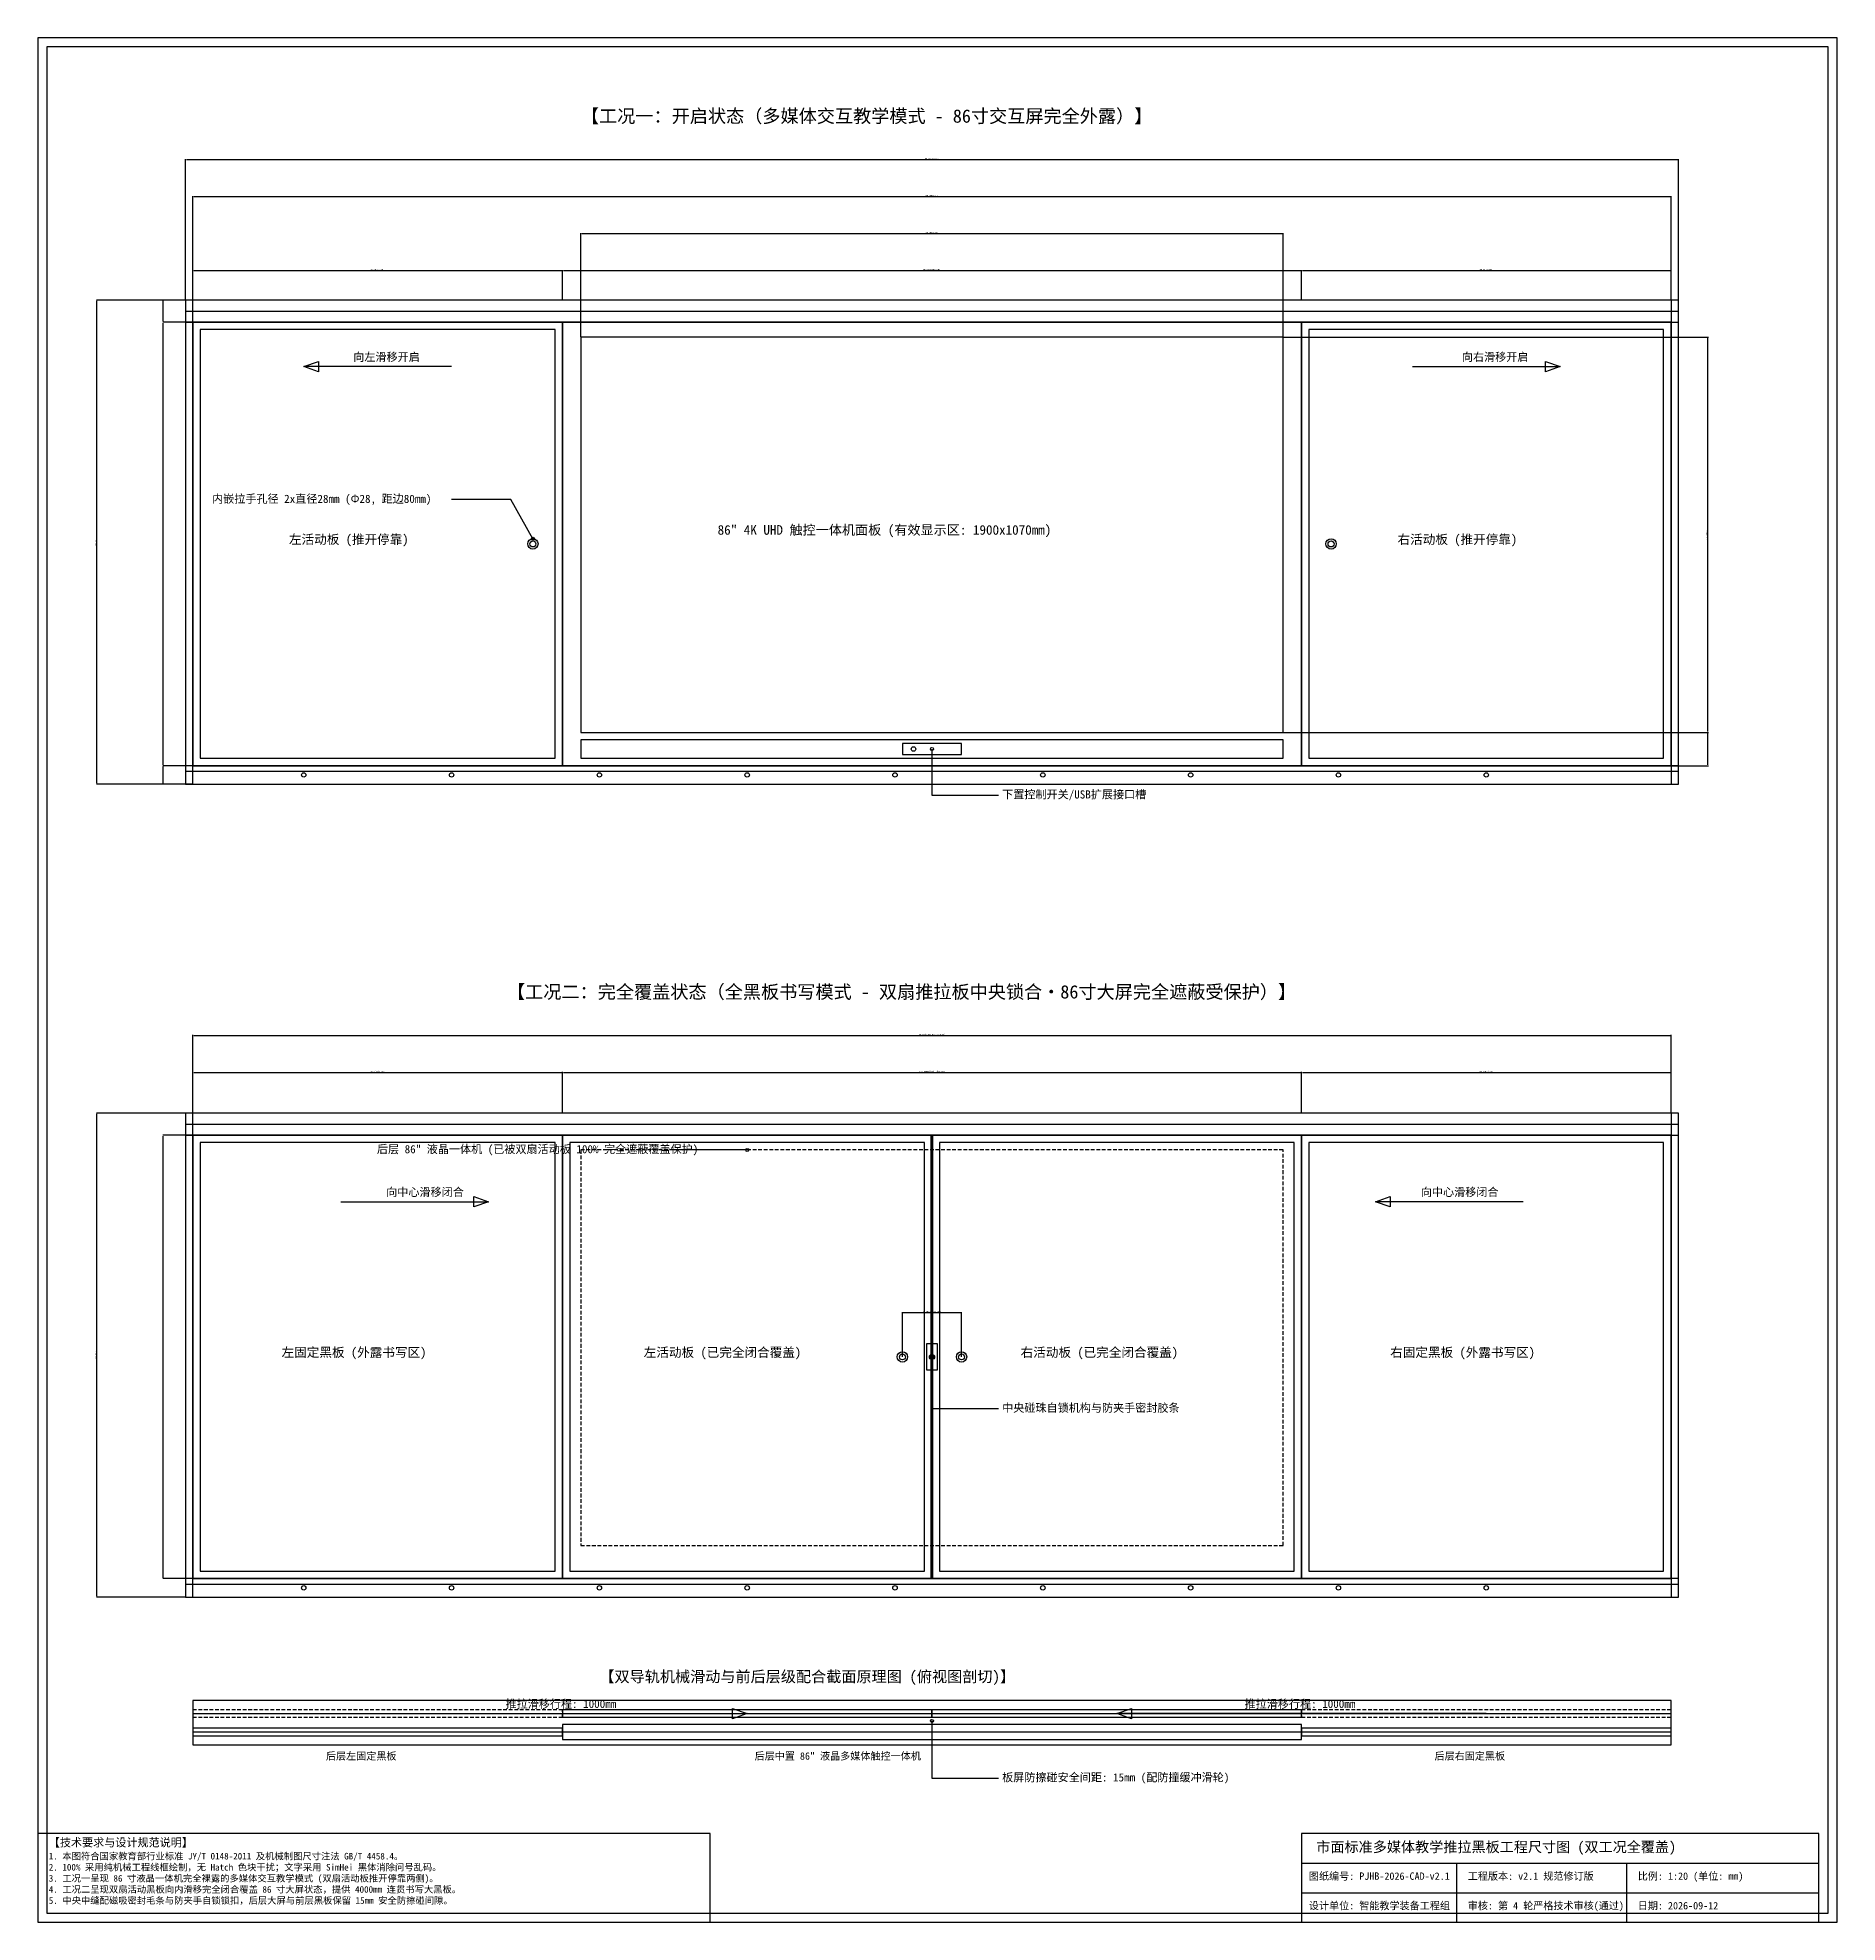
# Model space of a CAD drawing. Header units: millimetres. Extents: x -420 to 4450, y -680 to 4420.
import ezdxf

# ---------------------------------------------------------------- set-up
doc = ezdxf.new("R2010")
doc.units = ezdxf.units.MM
doc.linetypes.add('DASHED', pattern=[0.75, 0.5, -0.25])
for name, color, linetype in [('01_OUTLINE_外框与导轨', 7, 'Continuous'), ('02_PANEL_黑板书写板面', 3, 'Continuous'), ('03_SCREEN_86寸液晶一体机', 4, 'Continuous'), ('04_HIDDEN_后层遮蔽隐线', 2, 'Continuous'), ('05_HARDWARE_五金锁具与拉手', 6, 'Continuous'), ('07_DIM_工程尺寸标注', 2, 'Continuous'), ('08_TEXT_技术说明与图名', 7, 'Continuous'), ('09_BORDER_标准工程图框', 4, 'Continuous')]:
    doc.layers.add(name, color=color, linetype=linetype)
doc.styles.get("Standard").update_dxf_attribs({"font": 'simhei.ttf'})
doc.styles.add('STYLE_GB_CN', font='simhei.ttf')
doc.dimstyles.new('ISO-25', dxfattribs={"dimtxt": 2.5, "dimasz": 2.5, "dimexe": 1.25, "dimexo": 0.625, "dimtad": 1, "dimdsep": 46, "dimtxsty": 'Standard', "dimcen": 2.5, "dimadec": 0, "dimazin": 0, "dimtfac": 1, "dimtmove": 0, "dimatfit": 3, "dimfxl": 1, "dimarcsym": 0})

# ---------------------------------------------------------------- blocks, each defined once
blk = doc.blocks.new('*D60')
at = {"layer": '07_DIM_工程尺寸标注', "color": 0, "lineweight": -2, "transparency": 16777216}
for p, q in [((0, 3710.6), (0, 3791.2)), ((2.5, 3790), (997.5, 3790)), ((1000, 3710.6), (1000, 3791.2))]:
    blk.add_line(p, q, dxfattribs=at)
at = {"layer": '07_DIM_工程尺寸标注', "color": 0, "transparency": 16777216}
for points in [[(2.5, 3790.4), (2.5, 3789.6), (0, 3790)], [(997.5, 3790.4), (997.5, 3789.6), (1000, 3790)]]:
    blk.add_solid(points, dxfattribs=at)
at = {"layer": 'Defpoints', "color": 0, "transparency": 16777216}
for p in [(1000, 3790), (0, 3710), (1000, 3710)]:
    blk.add_point(p, dxfattribs=at)
at = {"layer": '07_DIM_工程尺寸标注', "color": 0, "transparency": 16777216, "insert": (500, 3792.3), "char_height": 2.5, "attachment_point": 5, "style": 'STYLE_GB_CN'}
blk.add_mtext('1000 (左活动板停靠区)', dxfattribs=at)
blk = doc.blocks.new('*D61')
at = {"layer": '07_DIM_工程尺寸标注', "color": 0, "lineweight": -2, "transparency": 16777216}
for p, q in [((1000, 3710.6), (1000, 3791.2)), ((1002.5, 3790), (2997.5, 3790)), ((3000, 3710.6), (3000, 3791.2))]:
    blk.add_line(p, q, dxfattribs=at)
at = {"layer": '07_DIM_工程尺寸标注', "color": 0, "transparency": 16777216}
for points in [[(1002.5, 3790.4), (1002.5, 3789.6), (1000, 3790)], [(2997.5, 3790.4), (2997.5, 3789.6), (3000, 3790)]]:
    blk.add_solid(points, dxfattribs=at)
at = {"layer": 'Defpoints', "color": 0, "transparency": 16777216}
for p in [(3000, 3790), (1000, 3710), (3000, 3710)]:
    blk.add_point(p, dxfattribs=at)
at = {"layer": '07_DIM_工程尺寸标注', "color": 0, "transparency": 16777216, "insert": (2000, 3792.3), "char_height": 2.5, "attachment_point": 5, "style": 'STYLE_GB_CN'}
blk.add_mtext('2000 (86寸多媒体大屏外露区)', dxfattribs=at)
blk = doc.blocks.new('*D62')
at = {"layer": '07_DIM_工程尺寸标注', "color": 0, "lineweight": -2, "transparency": 16777216}
for p, q in [((3000, 3710.6), (3000, 3791.2)), ((3002.5, 3790), (3997.5, 3790)), ((4000, 3710.6), (4000, 3791.2))]:
    blk.add_line(p, q, dxfattribs=at)
at = {"layer": '07_DIM_工程尺寸标注', "color": 0, "transparency": 16777216}
for points in [[(3002.5, 3790.4), (3002.5, 3789.6), (3000, 3790)], [(3997.5, 3790.4), (3997.5, 3789.6), (4000, 3790)]]:
    blk.add_solid(points, dxfattribs=at)
at = {"layer": 'Defpoints', "color": 0, "transparency": 16777216}
for p in [(4000, 3790), (3000, 3710), (4000, 3710)]:
    blk.add_point(p, dxfattribs=at)
at = {"layer": '07_DIM_工程尺寸标注', "color": 0, "transparency": 16777216, "insert": (3500, 3792.3), "char_height": 2.5, "attachment_point": 5, "style": 'STYLE_GB_CN'}
blk.add_mtext('1000 (右活动板停靠区)', dxfattribs=at)
blk = doc.blocks.new('*D63')
at = {"layer": '07_DIM_工程尺寸标注', "color": 0, "lineweight": -2, "transparency": 16777216}
for p, q in [((1050, 3610.6), (1050, 3891.2)), ((1052.5, 3890), (2947.5, 3890)), ((2950, 3610.6), (2950, 3891.2))]:
    blk.add_line(p, q, dxfattribs=at)
at = {"layer": '07_DIM_工程尺寸标注', "color": 0, "transparency": 16777216}
for points in [[(1052.5, 3890.4), (1052.5, 3889.6), (1050, 3890)], [(2947.5, 3890.4), (2947.5, 3889.6), (2950, 3890)]]:
    blk.add_solid(points, dxfattribs=at)
at = {"layer": 'Defpoints', "color": 0, "transparency": 16777216}
for p in [(2950, 3890), (1050, 3610), (2950, 3610)]:
    blk.add_point(p, dxfattribs=at)
at = {"layer": '07_DIM_工程尺寸标注', "color": 0, "transparency": 16777216, "insert": (2000, 3892.3), "char_height": 2.5, "attachment_point": 5, "style": 'STYLE_GB_CN'}
blk.add_mtext('1900 (有效显示宽度)', dxfattribs=at)
blk = doc.blocks.new('*D64')
at = {"layer": '07_DIM_工程尺寸标注', "color": 0, "lineweight": -2, "transparency": 16777216}
for p, q in [((0, 3710.6), (0, 3991.2)), ((2.5, 3990), (3997.5, 3990)), ((4000, 3710.6), (4000, 3991.2))]:
    blk.add_line(p, q, dxfattribs=at)
at = {"layer": '07_DIM_工程尺寸标注', "color": 0, "transparency": 16777216}
for points in [[(2.5, 3990.4), (2.5, 3989.6), (0, 3990)], [(3997.5, 3990.4), (3997.5, 3989.6), (4000, 3990)]]:
    blk.add_solid(points, dxfattribs=at)
at = {"layer": 'Defpoints', "color": 0, "transparency": 16777216}
for p in [(4000, 3990), (0, 3710), (4000, 3710)]:
    blk.add_point(p, dxfattribs=at)
at = {"layer": '07_DIM_工程尺寸标注', "color": 0, "transparency": 16777216, "insert": (2000, 3992.2), "char_height": 2.5, "attachment_point": 5, "style": 'STYLE_GB_CN'}
blk.add_mtext('4000 (整机主体总长)', dxfattribs=at)
blk = doc.blocks.new('*D65')
at = {"layer": '07_DIM_工程尺寸标注', "color": 0, "lineweight": -2, "transparency": 16777216}
for p, q in [((-20, 3710.6), (-20, 4091.2)), ((-17.5, 4090), (4017.5, 4090)), ((4020, 3710.6), (4020, 4091.2))]:
    blk.add_line(p, q, dxfattribs=at)
at = {"layer": '07_DIM_工程尺寸标注', "color": 0, "transparency": 16777216}
for points in [[(-17.5, 4090.4), (-17.5, 4089.6), (-20, 4090)], [(4017.5, 4090.4), (4017.5, 4089.6), (4020, 4090)]]:
    blk.add_solid(points, dxfattribs=at)
at = {"layer": 'Defpoints', "color": 0, "transparency": 16777216}
for p in [(4020, 4090), (-20, 3710), (4020, 3710)]:
    blk.add_point(p, dxfattribs=at)
at = {"layer": '07_DIM_工程尺寸标注', "color": 0, "transparency": 16777216, "insert": (2000, 4092.3), "char_height": 2.5, "attachment_point": 5, "style": 'STYLE_GB_CN'}
blk.add_mtext('4040 (含外框端盖总长)', dxfattribs=at)
blk = doc.blocks.new('*D66')
at = {"layer": '07_DIM_工程尺寸标注', "color": 0, "lineweight": -2, "transparency": 16777216}
for p, q in [((-0.6, 2450), (-81.3, 2450)), ((-0.6, 2400), (-81.3, 2400)), ((-80, 2402.5), (-80, 2447.5))]:
    blk.add_line(p, q, dxfattribs=at)
at = {"layer": '07_DIM_工程尺寸标注', "color": 0, "transparency": 16777216}
for points in [[(-80.4, 2447.5), (-79.6, 2447.5), (-80, 2450)], [(-80.4, 2402.5), (-79.6, 2402.5), (-80, 2400)]]:
    blk.add_solid(points, dxfattribs=at)
at = {"layer": 'Defpoints', "color": 0, "transparency": 16777216}
for p in [(-80, 2450), (0, 2450), (0, 2400)]:
    blk.add_point(p, dxfattribs=at)
at = {"layer": '07_DIM_工程尺寸标注', "color": 0, "transparency": 16777216, "insert": (-81.9, 2425), "char_height": 2.5, "attachment_point": 5, "rotation": 90, "style": 'STYLE_GB_CN'}
blk.add_mtext('50', dxfattribs=at)
blk = doc.blocks.new('*D67')
at = {"layer": '07_DIM_工程尺寸标注', "color": 0, "lineweight": -2, "transparency": 16777216}
for p, q in [((-0.6, 3650), (-81.3, 3650)), ((-80, 2452.5), (-80, 3647.5)), ((-0.6, 2450), (-81.3, 2450))]:
    blk.add_line(p, q, dxfattribs=at)
at = {"layer": '07_DIM_工程尺寸标注', "color": 0, "transparency": 16777216}
for points in [[(-80.4, 3647.5), (-79.6, 3647.5), (-80, 3650)], [(-80.4, 2452.5), (-79.6, 2452.5), (-80, 2450)]]:
    blk.add_solid(points, dxfattribs=at)
at = {"layer": 'Defpoints', "color": 0, "transparency": 16777216}
for p in [(-80, 3650), (0, 3650), (0, 2450)]:
    blk.add_point(p, dxfattribs=at)
at = {"layer": '07_DIM_工程尺寸标注', "color": 0, "transparency": 16777216, "insert": (-81.9, 3050), "char_height": 2.5, "attachment_point": 5, "rotation": 90, "style": 'STYLE_GB_CN'}
blk.add_mtext('1200', dxfattribs=at)
blk = doc.blocks.new('*D68')
at = {"layer": '07_DIM_工程尺寸标注', "color": 0, "lineweight": -2, "transparency": 16777216}
for p, q in [((-0.6, 3710), (-81.3, 3710)), ((-80, 3652.5), (-80, 3707.5)), ((-0.6, 3650), (-81.3, 3650))]:
    blk.add_line(p, q, dxfattribs=at)
at = {"layer": '07_DIM_工程尺寸标注', "color": 0, "transparency": 16777216}
for points in [[(-80.4, 3707.5), (-79.6, 3707.5), (-80, 3710)], [(-80.4, 3652.5), (-79.6, 3652.5), (-80, 3650)]]:
    blk.add_solid(points, dxfattribs=at)
at = {"layer": 'Defpoints', "color": 0, "transparency": 16777216}
for p in [(-80, 3710), (0, 3710), (0, 3650)]:
    blk.add_point(p, dxfattribs=at)
at = {"layer": '07_DIM_工程尺寸标注', "color": 0, "transparency": 16777216, "insert": (-81.9, 3680), "char_height": 2.5, "attachment_point": 5, "rotation": 90, "style": 'STYLE_GB_CN'}
blk.add_mtext('60', dxfattribs=at)
blk = doc.blocks.new('*D69')
at = {"layer": '07_DIM_工程尺寸标注', "color": 0, "lineweight": -2, "transparency": 16777216}
for p, q in [((-20.6, 3710), (-261.3, 3710)), ((-260, 2402.5), (-260, 3707.5)), ((-20.6, 2400), (-261.3, 2400))]:
    blk.add_line(p, q, dxfattribs=at)
at = {"layer": '07_DIM_工程尺寸标注', "color": 0, "transparency": 16777216}
for points in [[(-260.4, 3707.5), (-259.6, 3707.5), (-260, 3710)], [(-260.4, 2402.5), (-259.6, 2402.5), (-260, 2400)]]:
    blk.add_solid(points, dxfattribs=at)
at = {"layer": 'Defpoints', "color": 0, "transparency": 16777216}
for p in [(-260, 3710), (-20, 3710), (-20, 2400)]:
    blk.add_point(p, dxfattribs=at)
at = {"layer": '07_DIM_工程尺寸标注', "color": 0, "transparency": 16777216, "insert": (-262.3, 3055), "char_height": 2.5, "attachment_point": 5, "rotation": 90, "style": 'STYLE_GB_CN'}
blk.add_mtext('1310 (总高)', dxfattribs=at)
blk = doc.blocks.new('*D70')
at = {"layer": '07_DIM_工程尺寸标注', "color": 0, "lineweight": -2, "transparency": 16777216}
for p, q in [((2950.6, 3610), (4101.3, 3610)), ((4100, 2542.5), (4100, 3607.5)), ((2950.6, 2540), (4101.3, 2540))]:
    blk.add_line(p, q, dxfattribs=at)
at = {"layer": '07_DIM_工程尺寸标注', "color": 0, "transparency": 16777216}
for points in [[(4099.6, 3607.5), (4100.4, 3607.5), (4100, 3610)], [(4099.6, 2542.5), (4100.4, 2542.5), (4100, 2540)]]:
    blk.add_solid(points, dxfattribs=at)
at = {"layer": 'Defpoints', "color": 0, "transparency": 16777216}
for p in [(2950, 3610), (4100, 3610), (2950, 2540)]:
    blk.add_point(p, dxfattribs=at)
at = {"layer": '07_DIM_工程尺寸标注', "color": 0, "transparency": 16777216, "insert": (4097.7, 3075), "char_height": 2.5, "attachment_point": 5, "rotation": 90, "style": 'STYLE_GB_CN'}
blk.add_mtext('1070 (屏幕净高)', dxfattribs=at)
blk = doc.blocks.new('*D71')
at = {"layer": '07_DIM_工程尺寸标注', "color": 0, "lineweight": -2, "transparency": 16777216}
for p, q in [((4000.6, 2540), (4101.3, 2540)), ((4100, 2452.5), (4100, 2537.5)), ((4000.6, 2450), (4101.3, 2450))]:
    blk.add_line(p, q, dxfattribs=at)
at = {"layer": '07_DIM_工程尺寸标注', "color": 0, "transparency": 16777216}
for points in [[(4099.6, 2537.5), (4100.4, 2537.5), (4100, 2540)], [(4099.6, 2452.5), (4100.4, 2452.5), (4100, 2450)]]:
    blk.add_solid(points, dxfattribs=at)
at = {"layer": 'Defpoints', "color": 0, "transparency": 16777216}
for p in [(4000, 2540), (4100, 2540), (4000, 2450)]:
    blk.add_point(p, dxfattribs=at)
at = {"layer": '07_DIM_工程尺寸标注', "color": 0, "transparency": 16777216, "insert": (4098.1, 2495), "char_height": 2.5, "attachment_point": 5, "rotation": 90, "style": 'STYLE_GB_CN'}
blk.add_mtext('90', dxfattribs=at)
blk = doc.blocks.new('*D72')
at = {"layer": '07_DIM_工程尺寸标注', "color": 0, "lineweight": -2, "transparency": 16777216}
for p, q in [((0, 1510.6), (0, 1621.2)), ((2.5, 1620), (997.5, 1620)), ((1000, 1510.6), (1000, 1621.2))]:
    blk.add_line(p, q, dxfattribs=at)
at = {"layer": '07_DIM_工程尺寸标注', "color": 0, "transparency": 16777216}
for points in [[(2.5, 1620.4), (2.5, 1619.6), (0, 1620)], [(997.5, 1620.4), (997.5, 1619.6), (1000, 1620)]]:
    blk.add_solid(points, dxfattribs=at)
at = {"layer": 'Defpoints', "color": 0, "transparency": 16777216}
for p in [(1000, 1620), (0, 1510), (1000, 1510)]:
    blk.add_point(p, dxfattribs=at)
at = {"layer": '07_DIM_工程尺寸标注', "color": 0, "transparency": 16777216, "insert": (500, 1622.3), "char_height": 2.5, "attachment_point": 5, "style": 'STYLE_GB_CN'}
blk.add_mtext('1000 (左固定板书写区)', dxfattribs=at)
blk = doc.blocks.new('*D73')
at = {"layer": '07_DIM_工程尺寸标注', "color": 0, "lineweight": -2, "transparency": 16777216}
for p, q in [((1000, 1510.6), (1000, 1621.2)), ((1002.5, 1620), (2997.5, 1620)), ((3000, 1510.6), (3000, 1621.2))]:
    blk.add_line(p, q, dxfattribs=at)
at = {"layer": '07_DIM_工程尺寸标注', "color": 0, "transparency": 16777216}
for points in [[(1002.5, 1620.4), (1002.5, 1619.6), (1000, 1620)], [(2997.5, 1620.4), (2997.5, 1619.6), (3000, 1620)]]:
    blk.add_solid(points, dxfattribs=at)
at = {"layer": 'Defpoints', "color": 0, "transparency": 16777216}
for p in [(3000, 1620), (1000, 1510), (3000, 1510)]:
    blk.add_point(p, dxfattribs=at)
at = {"layer": '07_DIM_工程尺寸标注', "color": 0, "transparency": 16777216, "insert": (2000, 1622.3), "char_height": 2.5, "attachment_point": 5, "style": 'STYLE_GB_CN'}
blk.add_mtext('2000 (双扇闭合完全覆盖区·单扇1000x2)', dxfattribs=at)
blk = doc.blocks.new('*D74')
at = {"layer": '07_DIM_工程尺寸标注', "color": 0, "lineweight": -2, "transparency": 16777216}
for p, q in [((3000, 1510.6), (3000, 1621.2)), ((3002.5, 1620), (3997.5, 1620)), ((4000, 1510.6), (4000, 1621.2))]:
    blk.add_line(p, q, dxfattribs=at)
at = {"layer": '07_DIM_工程尺寸标注', "color": 0, "transparency": 16777216}
for points in [[(3002.5, 1620.4), (3002.5, 1619.6), (3000, 1620)], [(3997.5, 1620.4), (3997.5, 1619.6), (4000, 1620)]]:
    blk.add_solid(points, dxfattribs=at)
at = {"layer": 'Defpoints', "color": 0, "transparency": 16777216}
for p in [(4000, 1620), (3000, 1510), (4000, 1510)]:
    blk.add_point(p, dxfattribs=at)
at = {"layer": '07_DIM_工程尺寸标注', "color": 0, "transparency": 16777216, "insert": (3500, 1622.3), "char_height": 2.5, "attachment_point": 5, "style": 'STYLE_GB_CN'}
blk.add_mtext('1000 (右固定板书写区)', dxfattribs=at)
blk = doc.blocks.new('*D75')
at = {"layer": '07_DIM_工程尺寸标注', "color": 0, "lineweight": -2, "transparency": 16777216}
for p, q in [((1920, 850.6), (1920, 971.2)), ((1922.5, 970), (2077.5, 970)), ((2080, 850.6), (2080, 971.2))]:
    blk.add_line(p, q, dxfattribs=at)
at = {"layer": '07_DIM_工程尺寸标注', "color": 0, "transparency": 16777216}
for points in [[(1922.5, 970.4), (1922.5, 969.6), (1920, 970)], [(2077.5, 970.4), (2077.5, 969.6), (2080, 970)]]:
    blk.add_solid(points, dxfattribs=at)
at = {"layer": 'Defpoints', "color": 0, "transparency": 16777216}
for p in [(2080, 970), (1920, 850), (2080, 850)]:
    blk.add_point(p, dxfattribs=at)
at = {"layer": '07_DIM_工程尺寸标注', "color": 0, "transparency": 16777216, "insert": (2000, 972.3), "char_height": 2.5, "attachment_point": 5, "style": 'STYLE_GB_CN'}
blk.add_mtext('160 (闭合拉手中心距, 2x80)', dxfattribs=at)
blk = doc.blocks.new('*D76')
at = {"layer": '07_DIM_工程尺寸标注', "color": 0, "lineweight": -2, "transparency": 16777216}
for p, q in [((0, 1510.6), (0, 1721.2)), ((2.5, 1720), (3997.5, 1720)), ((4000, 1510.6), (4000, 1721.2))]:
    blk.add_line(p, q, dxfattribs=at)
at = {"layer": '07_DIM_工程尺寸标注', "color": 0, "transparency": 16777216}
for points in [[(2.5, 1720.4), (2.5, 1719.6), (0, 1720)], [(3997.5, 1720.4), (3997.5, 1719.6), (4000, 1720)]]:
    blk.add_solid(points, dxfattribs=at)
at = {"layer": 'Defpoints', "color": 0, "transparency": 16777216}
for p in [(4000, 1720), (0, 1510), (4000, 1510)]:
    blk.add_point(p, dxfattribs=at)
at = {"layer": '07_DIM_工程尺寸标注', "color": 0, "transparency": 16777216, "insert": (2000, 1722.3), "char_height": 2.5, "attachment_point": 5, "style": 'STYLE_GB_CN'}
blk.add_mtext('4000 (全黑板连续超长书写面·总面积4.8㎡)', dxfattribs=at)
blk = doc.blocks.new('*D77')
at = {"layer": '07_DIM_工程尺寸标注', "color": 0, "lineweight": -2, "transparency": 16777216}
for p, q in [((-0.6, 1450), (-81.3, 1450)), ((-80, 252.5), (-80, 1447.5)), ((-0.6, 250), (-81.3, 250))]:
    blk.add_line(p, q, dxfattribs=at)
at = {"layer": '07_DIM_工程尺寸标注', "color": 0, "transparency": 16777216}
for points in [[(-80.4, 1447.5), (-79.6, 1447.5), (-80, 1450)], [(-80.4, 252.5), (-79.6, 252.5), (-80, 250)]]:
    blk.add_solid(points, dxfattribs=at)
at = {"layer": 'Defpoints', "color": 0, "transparency": 16777216}
for p in [(-80, 1450), (0, 1450), (0, 250)]:
    blk.add_point(p, dxfattribs=at)
at = {"layer": '07_DIM_工程尺寸标注', "color": 0, "transparency": 16777216, "insert": (-81.9, 850), "char_height": 2.5, "attachment_point": 5, "rotation": 90, "style": 'STYLE_GB_CN'}
blk.add_mtext('1200', dxfattribs=at)
blk = doc.blocks.new('*D78')
at = {"layer": '07_DIM_工程尺寸标注', "color": 0, "lineweight": -2, "transparency": 16777216}
for p, q in [((-20.6, 1510), (-261.3, 1510)), ((-260, 202.5), (-260, 1507.5)), ((-20.6, 200), (-261.3, 200))]:
    blk.add_line(p, q, dxfattribs=at)
at = {"layer": '07_DIM_工程尺寸标注', "color": 0, "transparency": 16777216}
for points in [[(-260.4, 1507.5), (-259.6, 1507.5), (-260, 1510)], [(-260.4, 202.5), (-259.6, 202.5), (-260, 200)]]:
    blk.add_solid(points, dxfattribs=at)
at = {"layer": 'Defpoints', "color": 0, "transparency": 16777216}
for p in [(-260, 1510), (-20, 1510), (-20, 200)]:
    blk.add_point(p, dxfattribs=at)
at = {"layer": '07_DIM_工程尺寸标注', "color": 0, "transparency": 16777216, "insert": (-262.3, 855), "char_height": 2.5, "attachment_point": 5, "rotation": 90, "style": 'STYLE_GB_CN'}
blk.add_mtext('1310 (总高)', dxfattribs=at)

msp = doc.modelspace()

# ---------------------------------------------------------------- linework, layer by layer
at = {"layer": '01_OUTLINE_外框与导轨'}
for p, q in [((-20, 3680), (4020, 3680)), ((-20, 2435), (4020, 2435)), ((-20, 1480), (4020, 1480)), ((-20, 235), (4020, 235)), ((0, -115), (4000, -115)), ((0, -165), (4000, -165))]:
    msp.add_line(p, q, dxfattribs=at)
for points in [[(-20, 3650), (4020, 3650), (4020, 3710), (-20, 3710)], [(-20, 2400), (0, 2400), (0, 3710), (-20, 3710)], [(4000, 2400), (4020, 2400), (4020, 3710), (4000, 3710)], [(-20, 2400), (4020, 2400), (4020, 2450), (-20, 2450)], [(-20, 1450), (4020, 1450), (4020, 1510), (-20, 1510)], [(-20, 200), (0, 200), (0, 1510), (-20, 1510)], [(4000, 200), (4020, 200), (4020, 1510), (4000, 1510)], [(-20, 200), (4020, 200), (4020, 250), (-20, 250)], [(0, -200), (4000, -200), (4000, -80), (0, -80)]]:
    msp.add_lwpolyline(points, close=True, dxfattribs=at)
for centre in [(300, 2425), (700, 2425), (1100, 2425), (1500, 2425), (1900, 2425), (2300, 2425), (2700, 2425), (3100, 2425), (3500, 2425), (300, 225), (700, 225), (1100, 225), (1500, 225), (1900, 225), (2300, 225), (2700, 225), (3100, 225), (3500, 225)]:
    msp.add_circle(centre, 6, dxfattribs=at)
at = {"layer": '02_PANEL_黑板书写板面'}
for points in [[(0, 2450), (1000, 2450), (1000, 3650), (0, 3650)], [(20, 2470), (980, 2470), (980, 3630), (20, 3630)], [(3000, 2450), (4000, 2450), (4000, 3650), (3000, 3650)], [(3020, 2470), (3980, 2470), (3980, 3630), (3020, 3630)], [(0, 250), (1000, 250), (1000, 1450), (0, 1450)], [(20, 270), (980, 270), (980, 1430), (20, 1430)], [(1000, 250), (2000, 250), (2000, 1450), (1000, 1450)], [(1020, 270), (1980, 270), (1980, 1430), (1020, 1430)], [(2000, 250), (3000, 250), (3000, 1450), (2000, 1450)], [(2020, 270), (2980, 270), (2980, 1430), (2020, 1430)], [(3000, 250), (4000, 250), (4000, 1450), (3000, 1450)], [(3020, 270), (3980, 270), (3980, 1430), (3020, 1430)], [(1000, -125), (2000, -125), (2000, -105), (1000, -105)], [(2000, -125), (3000, -125), (3000, -105), (2000, -105)], [(0, -175), (1000, -175), (1000, -155), (0, -155)], [(3000, -175), (4000, -175), (4000, -155), (3000, -155)]]:
    msp.add_lwpolyline(points, close=True, dxfattribs=at)
at = {"layer": '03_SCREEN_86寸液晶一体机'}
for points in [[(1000, 2450), (3000, 2450), (3000, 3650), (1000, 3650)], [(1050, 2540), (2950, 2540), (2950, 3610), (1050, 3610)], [(1050, 2470), (2950, 2470), (2950, 2520), (1050, 2520)], [(1920, 2480), (2080, 2480), (2080, 2510), (1920, 2510)], [(1000, -185), (3000, -185), (3000, -145), (1000, -145)]]:
    msp.add_lwpolyline(points, close=True, dxfattribs=at)
msp.add_circle((1950, 2495), 6, dxfattribs=at)
at = {"layer": '04_HIDDEN_后层遮蔽隐线', "color": 2, "linetype": 'DASHED', "ltscale": 20}
for points in [[(1000, 250), (3000, 250), (3000, 1450), (1000, 1450)], [(1050, 340), (2950, 340), (2950, 1410), (1050, 1410)], [(0, -125), (1000, -125), (1000, -105), (0, -105)], [(3000, -125), (4000, -125), (4000, -105), (3000, -105)]]:
    msp.add_lwpolyline(points, close=True, dxfattribs=at)
at = {"layer": '05_HARDWARE_五金锁具与拉手', "color": 6}
for p, q in [((700, 3530), (300, 3530)), ((3300, 3530), (3700, 3530)), ((1998, 250), (1998, 1450)), ((2002, 250), (2002, 1450)), ((400, 1270), (800, 1270)), ((3600, 1270), (3200, 1270)), ((2000, 843), (2000, 832)), ((500, -115), (1500, -115)), ((3500, -115), (2500, -115))]:
    msp.add_line(p, q, dxfattribs=at)
for points in [[(300, 3530), (340, 3544), (340, 3516)], [(3700, 3530), (3660, 3516), (3660, 3544)], [(800, 1270), (760, 1256), (760, 1284)], [(3200, 1270), (3240, 1284), (3240, 1256)], [(1985, 815), (2015, 815), (2015, 885), (1985, 885)], [(1500, -115), (1460, -129), (1460, -101)], [(2500, -115), (2540, -101), (2540, -129)]]:
    msp.add_lwpolyline(points, close=True, dxfattribs=at)
at = {"layer": '05_HARDWARE_五金锁具与拉手'}
for centre, radius in [((920, 3050), 14), ((3080, 3050), 14), ((920, 3050), 8), ((3080, 3050), 8), ((1920, 850), 14), ((1920, 850), 8), ((2080, 850), 14), ((2080, 850), 8)]:
    msp.add_circle(centre, radius, dxfattribs=at)
at = {"layer": '05_HARDWARE_五金锁具与拉手', "color": 6}
msp.add_circle((2000, 850), 7, dxfattribs=at)
at = {"layer": '07_DIM_工程尺寸标注', "color": 2}
for p, q in [((860, 3170), (700, 3170)), ((920, 3064), (860, 3170)), ((2000, 2495), (2000, 2370)), ((2000, 2370), (2180, 2370)), ((1500, 1410), (1300, 1410)), ((1500, 1410), (1500, 1410)), ((2000, 850), (2000, 710)), ((2000, 710), (2180, 710)), ((2000, -135), (2000, -290)), ((2000, -290), (2180, -290))]:
    msp.add_line(p, q, dxfattribs=at)
for centre in [(920, 3064), (2000, 2495), (1500, 1410), (2000, 850), (2000, -135)]:
    msp.add_circle(centre, 4, dxfattribs=at)
at = {"layer": '09_BORDER_标准工程图框', "color": 4}
for p, q in [((3000, -520), (4400, -520)), ((3420, -680), (3420, -520)), ((3880, -680), (3880, -520)), ((3000, -600), (4400, -600))]:
    msp.add_line(p, q, dxfattribs=at)
for points in [[(-420, -680), (4450, -680), (4450, 4420), (-420, 4420)], [(-395, -655), (4425, -655), (4425, 4395), (-395, 4395)], [(-420, -680), (1400, -680), (1400, -440), (-420, -440)], [(3000, -680), (4400, -680), (4400, -440), (3000, -440)]]:
    msp.add_lwpolyline(points, close=True, dxfattribs=at)

# ---------------------------------------------------------------- texts
at = {"layer": '05_HARDWARE_五金锁具与拉手', "color": 6, "style": 'STYLE_GB_CN'}
for s, p in [('向左滑移开启', (434, 3545)), ('向右滑移开启', (3434, 3545)), ('向中心滑移闭合', (523, 1285)), ('向中心滑移闭合', (3323, 1285)), ('推拉滑移行程: 1000mm', (846, -100)), ('推拉滑移行程: 1000mm', (2846, -100))]:
    msp.add_text(s, height=22, dxfattribs=at).set_placement(p)
at = {"layer": '08_TEXT_技术说明与图名', "color": 3, "style": 'STYLE_GB_CN'}
for s, height, p in [('【工况一：开启状态（多媒体交互教学模式 - 86寸交互屏完全外露）】', 36, (1050, 4190)), ('【工况二：完全覆盖状态（全黑板书写模式 - 双扇推拉板中央锁合·86寸大屏完全遮蔽受保护）】', 36, (850, 1820)), ('市面标准多媒体教学推拉黑板工程尺寸图 (双工况全覆盖)', 28, (3040, -490))]:
    msp.add_text(s, height=height, dxfattribs=at).set_placement(p)
at = {"layer": '08_TEXT_技术说明与图名', "color": 2, "style": 'STYLE_GB_CN'}
for s, p in [('内嵌拉手孔径 2x直径28mm (Φ28, 距边80mm)', (52, 3161.2)), ('下置控制开关/USB扩展接口槽', (2190, 2361.2)), ('后层 86" 液晶一体机 (已被双扇活动板 100% 完全遮蔽覆盖保护)', (498, 1401.2)), ('中央碰珠自锁机构与防夹手密封胶条', (2190, 701.2)), ('板屏防擦碰安全间距: 15mm (配防撞缓冲滑轮)', (2190, -298.8)), ('【技术要求与设计规范说明】', (-390, -475))]:
    msp.add_text(s, height=22, dxfattribs=at).set_placement(p)
at = {"layer": '08_TEXT_技术说明与图名', "style": 'STYLE_GB_CN'}
for s, height, p in [('左活动板 (推开停靠)', 25, (260, 3050)), ('86" 4K UHD 触控一体机面板 (有效显示区: 1900x1070mm)', 26, (1420, 3075)), ('右活动板 (推开停靠)', 25, (3260, 3050)), ('左固定黑板 (外露书写区)', 25, (240, 850)), ('左活动板 (已完全闭合覆盖)', 25, (1220, 850)), ('右活动板 (已完全闭合覆盖)', 25, (2240, 850)), ('右固定黑板 (外露书写区)', 25, (3240, 850)), ('后层左固定黑板', 20, (360, -240)), ('后层中置 86" 液晶多媒体触控一体机', 20, (1520, -240)), ('后层右固定黑板', 20, (3360, -240)), ('1. 本图符合国家教育部行业标准 JY/T 0148-2011 及机械制图尺寸注法 GB/T 4458.4。', 18, (-390, -510)), ('3. 工况一呈现 86 寸液晶一体机完全裸露的多媒体交互教学模式 (双扇活动板推开停靠两侧)。', 18, (-390, -570)), ('2. 100% 采用纯机械工程线框绘制，无 Hatch 色块干扰；文字采用 SimHei 黑体消除问号乱码。', 18, (-390, -540)), ('图纸编号: PJHB-2026-CAD-v2.1', 20, (3020, -565)), ('工程版本: v2.1 规范修订版', 20, (3450, -565)), ('比例: 1:20 (单位: mm)', 20, (3910, -565)), ('4. 工况二呈现双扇活动黑板向内滑移完全闭合覆盖 86 寸大屏状态，提供 4000mm 连贯书写大黑板。', 18, (-390, -600)), ('5. 中央中缝配磁吸密封毛条与防夹手自锁锁扣，后层大屏与前层黑板保留 15mm 安全防擦碰间隙。', 18, (-390, -630)), ('设计单位: 智能教学装备工程组', 20, (3020, -645)), ('审核: 第 4 轮严格技术审核(通过)', 20, (3450, -645)), ('日期: 2026-09-12', 20, (3910, -645))]:
    msp.add_text(s, height=height, dxfattribs=at).set_placement(p)
at = {"layer": '08_TEXT_技术说明与图名', "color": 4, "style": 'STYLE_GB_CN'}
msp.add_text('【双导轨机械滑动与前后层级配合截面原理图 (俯视图剖切)】', height=30, dxfattribs=at).set_placement((1100, -30))

# ---------------------------------------------------------------- dimensions: what is measured, and where the dimension line sits
at = {"layer": '07_DIM_工程尺寸标注'}
for base, p1, p2, text, picture, middle in [((4020, 4090), (-20, 3710), (4020, 3710), '4040 (含外框端盖总长)', '*D65', (2000, 4092.31)), ((4000, 3990), (0, 3710), (4000, 3710), '4000 (整机主体总长)', '*D64', (2000, 3992.247)), ((2950, 3890), (1050, 3610), (2950, 3610), '1900 (有效显示宽度)', '*D63', (2000, 3892.31)), ((1000, 3790), (0, 3710), (1000, 3710), '1000 (左活动板停靠区)', '*D60', (500, 3792.31)), ((3000, 3790), (1000, 3710), (3000, 3710), '2000 (86寸多媒体大屏外露区)', '*D61', (2000, 3792.282)), ((4000, 3790), (3000, 3710), (4000, 3710), '1000 (右活动板停靠区)', '*D62', (3500, 3792.31)), ((4000, 1720), (0, 1510), (4000, 1510), '4000 (全黑板连续超长书写面·总面积4.8㎡)', '*D76', (2000, 1722.282)), ((1000, 1620), (0, 1510), (1000, 1510), '1000 (左固定板书写区)', '*D72', (500, 1622.31)), ((3000, 1620), (1000, 1510), (3000, 1510), '2000 (双扇闭合完全覆盖区·单扇1000x2)', '*D73', (2000, 1622.31)), ((4000, 1620), (3000, 1510), (4000, 1510), '1000 (右固定板书写区)', '*D74', (3500, 1622.31)), ((2080, 970), (1920, 850), (2080, 850), '160 (闭合拉手中心距, 2x80)', '*D75', (2000, 972.275))]:
    dim = msp.add_linear_dim(base=base, p1=p1, p2=p2, text=text, dimstyle='ISO-25', override={"dimtxsty": 'STYLE_GB_CN'}, dxfattribs=at)
    dim.commit()
    dim.dimension.update_dxf_attribs({"geometry": picture, "text_midpoint": middle})
for base, p1, p2, text, picture, middle in [((-260, 3710), (-20, 2400), (-20, 3710), '1310 (总高)', '*D69', (-262.261, 3055)), ((-80, 3710), (0, 3650), (0, 3710), '60', '*D68', (-81.889, 3680)), ((-80, 3650), (0, 2450), (0, 3650), '1200', '*D67', (-81.889, 3050)), ((4100, 3610), (2950, 2540), (2950, 3610), '1070 (屏幕净高)', '*D70', (4097.704, 3075)), ((4100, 2540), (4000, 2450), (4000, 2540), '90', '*D71', (4098.111, 2495)), ((-80, 2450), (0, 2400), (0, 2450), '50', '*D66', (-81.889, 2425)), ((-260, 1510), (-20, 200), (-20, 1510), '1310 (总高)', '*D78', (-262.261, 855)), ((-80, 1450), (0, 250), (0, 1450), '1200', '*D77', (-81.889, 850))]:
    dim = msp.add_linear_dim(base=base, p1=p1, p2=p2, angle=90, text=text, dimstyle='ISO-25', override={"dimtxsty": 'STYLE_GB_CN'}, dxfattribs=at)
    dim.commit()
    dim.dimension.update_dxf_attribs({"geometry": picture, "text_midpoint": middle})

doc.saveas('drawing.dxf')
